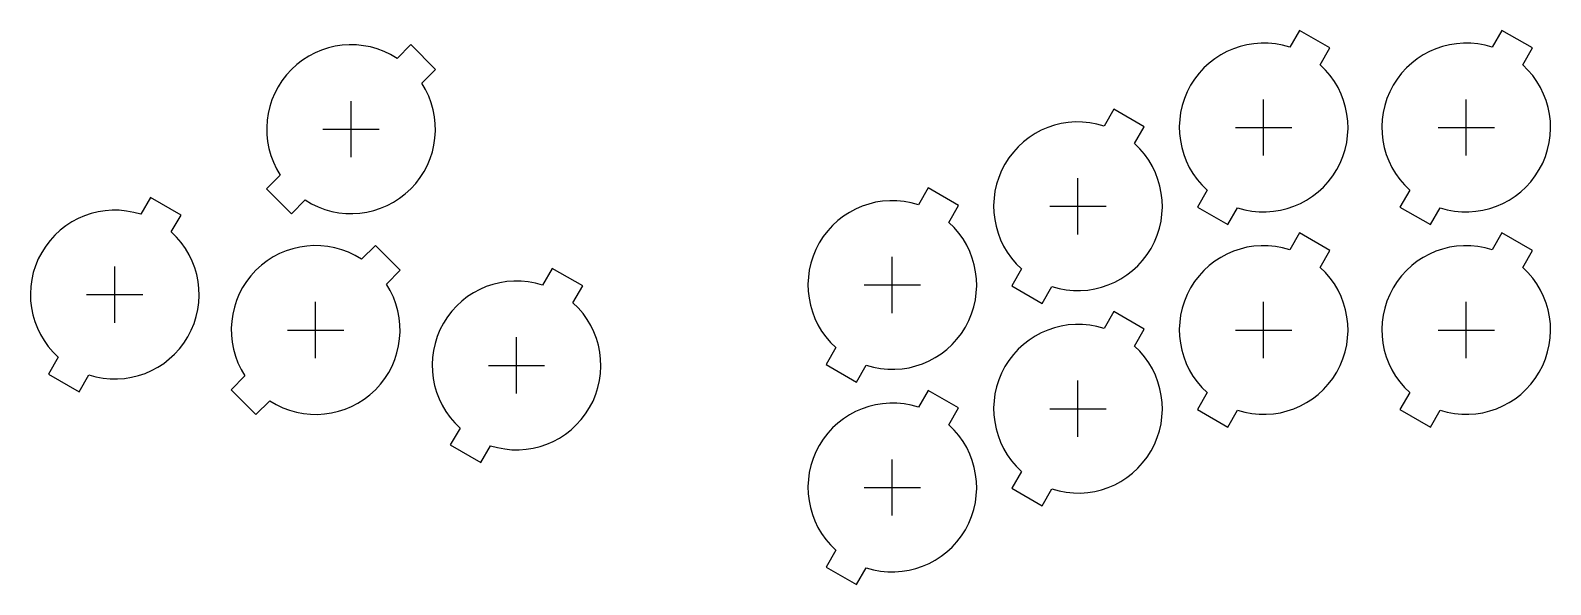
# Model space of a CAD drawing. Header units: millimetres. Extents: x -41 to 176, y -36 to 43.
import ezdxf

# ---------------------------------------------------------------- set-up
doc = ezdxf.new("R2010")
doc.units = ezdxf.units.MM
doc.layers.add('BUTTONS', color=1, linetype='Continuous')
doc.layers.add('REFERENCE', color=8, linetype='Continuous')

msp = doc.modelspace()

# ---------------------------------------------------------------- linework, layer by layer
at = {"layer": 'BUTTONS'}
for points in [[(138.5, 40.21, 0.809427), (126.77, 19.89), (125.38, 17.49), (129.72, 14.99), (131.1, 17.39, 0.809427), (142.83, 37.71), (144.22, 40.11), (139.88, 42.61)], [(167.3, 40.21, 0.809427), (155.57, 19.89), (154.18, 17.49), (158.52, 14.99), (159.9, 17.39, 0.809427), (171.63, 37.71), (173.02, 40.11), (168.68, 42.61)], [(11.57, 38.63, 0.809427), (-5.03, 22.03), (-6.99, 20.07), (-3.45, 16.54), (-1.5, 18.49, 0.809427), (15.1, 35.09), (17.06, 37.04), (13.52, 40.58)], [(112.1, 29.01, 0.809427), (100.37, 8.69), (98.98, 6.29), (103.32, 3.79), (104.7, 6.19, 0.809427), (116.43, 26.51), (117.82, 28.91), (113.48, 31.41)], [(85.7, 17.81, 0.809427), (73.97, -2.51), (72.58, -4.91), (76.92, -7.41), (78.3, -5.01, 0.809427), (90.03, 15.31), (91.42, 17.71), (87.08, 20.21)], [(-24.86, 16.45, 0.809427), (-36.59, -3.88), (-37.97, -6.27), (-33.64, -8.77), (-32.26, -6.38, 0.809427), (-20.53, 13.95), (-19.14, 16.34), (-23.47, 18.84)], [(138.5, 11.41, 0.809427), (126.77, -8.91), (125.38, -11.31), (129.72, -13.81), (131.1, -11.41, 0.809427), (142.83, 8.91), (144.22, 11.31), (139.88, 13.81)], [(167.3, 11.41, 0.809427), (155.57, -8.91), (154.18, -11.31), (158.52, -13.81), (159.9, -11.41, 0.809427), (171.63, 8.91), (173.02, 11.31), (168.68, 13.81)], [(6.53, 10.07, 0.809427), (-10.07, -6.53), (-12.02, -8.49), (-8.49, -12.02), (-6.53, -10.07, 0.809427), (10.07, 6.53), (12.02, 8.49), (8.49, 12.02)], [(32.26, 6.38, 0.809427), (20.53, -13.95), (19.14, -16.34), (23.47, -18.84), (24.86, -16.45, 0.809427), (36.59, 3.88), (37.97, 6.27), (33.64, 8.77)], [(112.1, 0.21, 0.809427), (100.37, -20.11), (98.98, -22.51), (103.32, -25.01), (104.7, -22.61, 0.809427), (116.43, -2.29), (117.82, 0.11), (113.48, 2.61)], [(85.7, -10.99, 0.809427), (73.97, -31.31), (72.58, -33.71), (76.92, -36.21), (78.3, -33.81, 0.809427), (90.03, -13.49), (91.42, -11.09), (87.08, -8.59)]]:
    msp.add_lwpolyline(points, format="xyb", close=True, dxfattribs=at)
at = {"layer": 'REFERENCE'}
for p, q in [((5.04, 24.56), (5.04, 32.56)), ((134.8, 24.8), (134.8, 32.8)), ((163.6, 24.8), (163.6, 32.8)), ((1.04, 28.56), (9.04, 28.56)), ((130.8, 28.8), (138.8, 28.8)), ((159.6, 28.8), (167.6, 28.8)), ((108.4, 13.6), (108.4, 21.6)), ((104.4, 17.6), (112.4, 17.6)), ((-28.56, 1.04), (-28.56, 9.04)), ((82, 2.4), (82, 10.4)), ((-32.56, 5.04), (-24.56, 5.04)), ((78, 6.4), (86, 6.4)), ((0, -4), (0, 4)), ((134.8, -4), (134.8, 4)), ((163.6, -4), (163.6, 4)), ((-4, 0), (4, 0)), ((130.8, 0), (138.8, 0)), ((159.6, 0), (167.6, 0)), ((28.56, -9.04), (28.56, -1.04)), ((24.56, -5.04), (32.56, -5.04)), ((108.4, -15.2), (108.4, -7.2)), ((104.4, -11.2), (112.4, -11.2)), ((82, -26.4), (82, -18.4)), ((78, -22.4), (86, -22.4))]:
    msp.add_line(p, q, dxfattribs=at)

doc.saveas('drawing.dxf')
